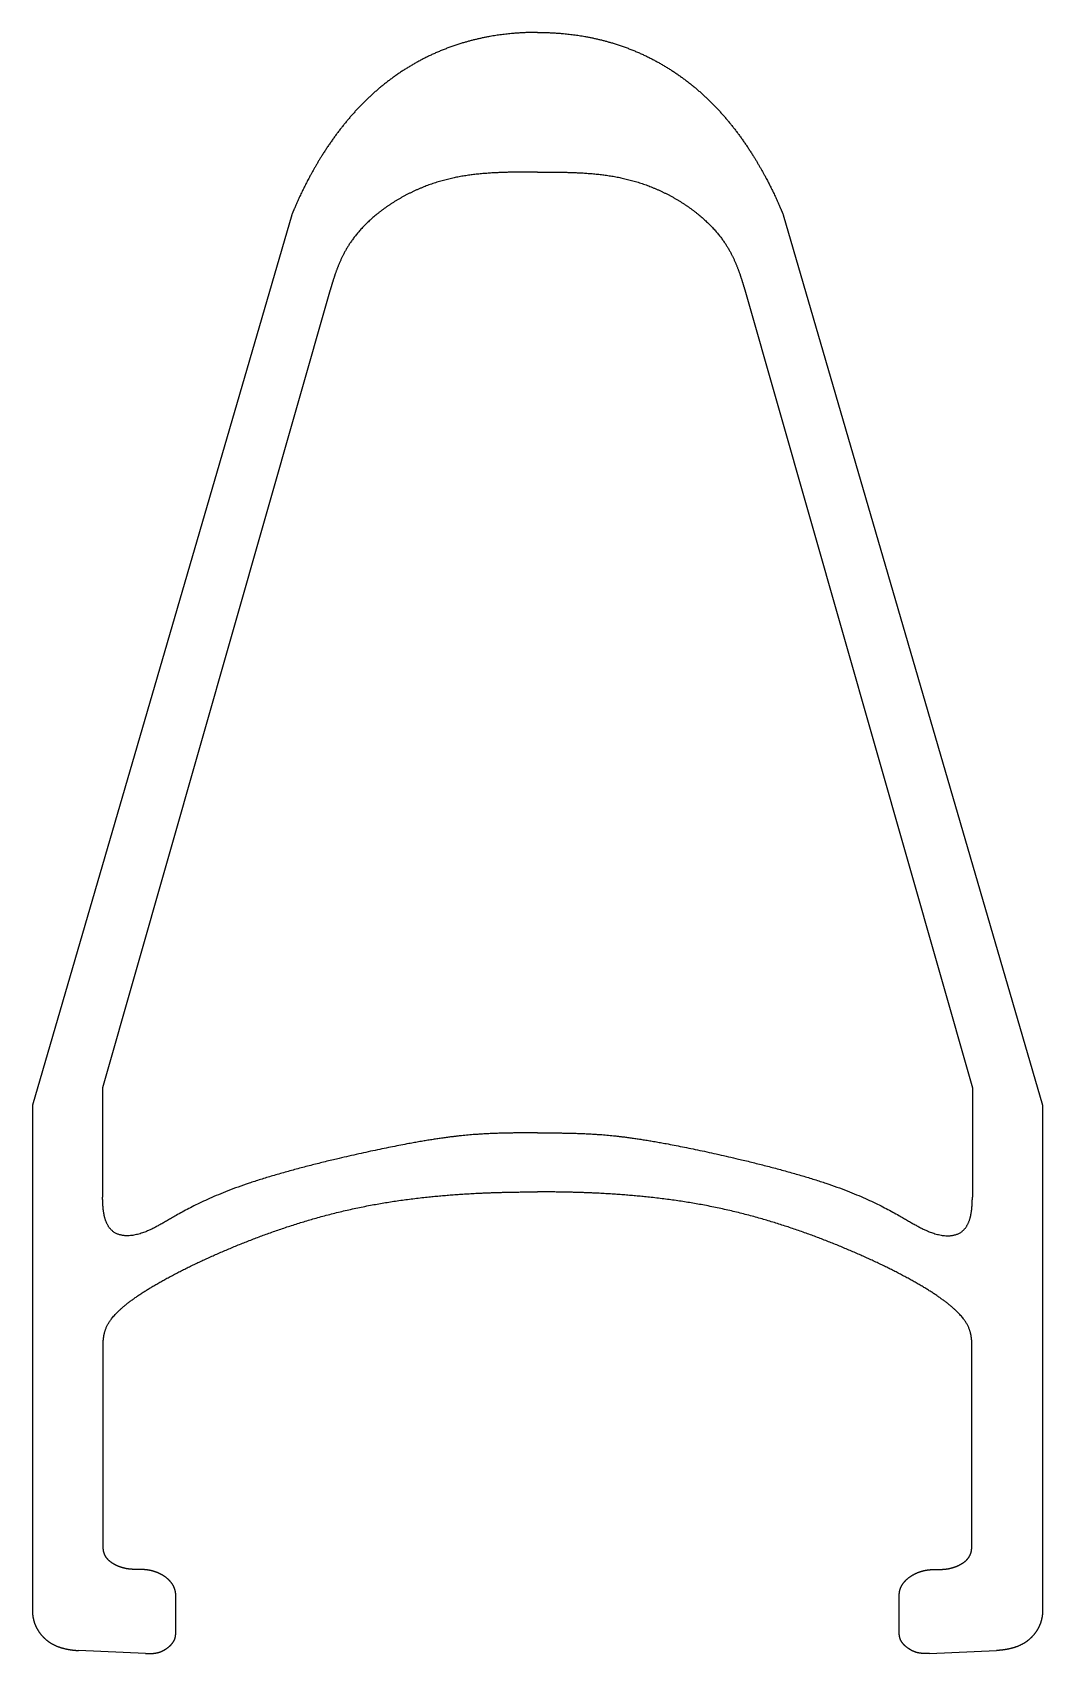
# Model space of a CAD drawing. Header units: millimetres. Extents: x -9.4 to 9.4, y -26.5 to 3.7.
import ezdxf

# ---------------------------------------------------------------- set-up
doc = ezdxf.new("R2010")
doc.units = ezdxf.units.MM
doc.layers.get('0').update_dxf_attribs({"linetype": 'CONTINUOUS'})

msp = doc.modelspace()

# ---------------------------------------------------------------- linework, layer by layer
for p, q in [((-4.579, 0.272), (-9.408, -16.313)), ((4.579, 0.272), (9.408, -16.313)), ((-3.861, -1.129), (-8.1, -15.995)), ((3.861, -1.129), (8.1, -15.995)), ((-8.1, -15.995), (-8.1, -18.031)), ((8.1, -15.995), (8.1, -18.031)), ((-9.408, -16.313), (-9.408, -25.731)), ((9.408, -16.313), (9.408, -25.731)), ((-8.091, -24.52), (-8.091, -20.884)), ((8.091, -24.52), (8.091, -20.884)), ((-6.738, -26.143), (-6.738, -25.431)), ((6.738, -26.143), (6.738, -25.431)), ((-7.3, -26.531), (-8.547, -26.475)), ((7.3, -26.531), (8.547, -26.475))]:
    msp.add_line(p, q)
for points in [[(0, 3.669), (-0.139, 3.669), (-0.412, 3.661), (-0.808, 3.622), (-1.308, 3.52), (-1.886, 3.315), (-2.415, 3.039), (-2.893, 2.699), (-3.321, 2.303), (-3.7, 1.857), (-4.035, 1.369), (-4.271, 0.947), (-4.432, 0.616), (-4.531, 0.388), (-4.579, 0.272)], [(0, 3.669), (0.139, 3.669), (0.412, 3.661), (0.808, 3.622), (1.308, 3.52), (1.886, 3.315), (2.415, 3.039), (2.893, 2.699), (3.321, 2.303), (3.7, 1.857), (4.035, 1.369), (4.271, 0.947), (4.432, 0.616), (4.531, 0.388), (4.579, 0.272)], [(0, 1.069), (-0.073, 1.069), (-0.218, 1.069), (-0.435, 1.067), (-0.721, 1.061), (-1.076, 1.039), (-1.43, 0.993), (-1.784, 0.914), (-2.134, 0.796), (-2.472, 0.638), (-2.788, 0.447), (-3.068, 0.231), (-3.303, 0.001), (-3.488, -0.234), (-3.624, -0.468), (-3.723, -0.696), (-3.784, -0.873), (-3.824, -1.002), (-3.849, -1.087), (-3.861, -1.129)], [(0, 1.069), (0.073, 1.069), (0.218, 1.069), (0.435, 1.067), (0.721, 1.061), (1.076, 1.039), (1.43, 0.993), (1.784, 0.914), (2.134, 0.796), (2.472, 0.638), (2.788, 0.447), (3.068, 0.231), (3.303, 0.001), (3.488, -0.234), (3.624, -0.468), (3.723, -0.696), (3.784, -0.873), (3.824, -1.002), (3.849, -1.087), (3.861, -1.129)], [(0, -16.831), (-0.137, -16.831), (-0.397, -16.832), (-0.75, -16.837), (-1.166, -16.854), (-1.702, -16.91), (-2.373, -17.02), (-3.247, -17.198), (-4.318, -17.448), (-5.388, -17.75), (-6.186, -18.065), (-6.732, -18.362), (-7.12, -18.608), (-7.464, -18.76), (-7.826, -18.78), (-8.039, -18.585), (-8.088, -18.336), (-8.098, -18.166), (-8.1, -18.072), (-8.1, -18.031)], [(0, -16.831), (0.137, -16.831), (0.397, -16.832), (0.75, -16.837), (1.166, -16.854), (1.702, -16.91), (2.373, -17.02), (3.247, -17.198), (4.318, -17.448), (5.388, -17.75), (6.186, -18.065), (6.732, -18.362), (7.12, -18.608), (7.464, -18.76), (7.826, -18.78), (8.039, -18.585), (8.088, -18.336), (8.098, -18.166), (8.1, -18.072), (8.1, -18.031)], [(-8.091, -20.884), (-8.091, -20.852), (-8.091, -20.788), (-8.091, -20.687), (-8.078, -20.542), (-7.988, -20.334), (-7.769, -20.096), (-7.41, -19.828), (-6.924, -19.542), (-6.344, -19.249), (-5.704, -18.965), (-5.033, -18.702), (-4.339, -18.47), (-3.616, -18.274), (-2.846, -18.12), (-2.007, -18.009), (-1.26, -17.955), (-0.651, -17.935), (-0.221, -17.931), (0, -17.931)], [(8.091, -20.884), (8.091, -20.852), (8.091, -20.788), (8.091, -20.687), (8.078, -20.542), (7.988, -20.334), (7.769, -20.096), (7.41, -19.828), (6.924, -19.542), (6.344, -19.249), (5.704, -18.965), (5.033, -18.702), (4.339, -18.47), (3.616, -18.274), (2.846, -18.12), (2.007, -18.009), (1.26, -17.955), (0.651, -17.935), (0.221, -17.931), (0, -17.931)], [(-6.738, -25.431), (-6.739, -25.416), (-6.742, -25.389), (-6.749, -25.348), (-6.766, -25.296), (-6.8, -25.235), (-6.845, -25.179), (-6.901, -25.127), (-6.966, -25.08), (-7.038, -25.04), (-7.114, -25.009), (-7.191, -24.986), (-7.267, -24.972), (-7.341, -24.966), (-7.414, -24.964), (-7.486, -24.965), (-7.559, -24.963), (-7.635, -24.956), (-7.713, -24.939), (-7.792, -24.914), (-7.867, -24.881), (-7.935, -24.84), (-7.991, -24.794), (-8.034, -24.745), (-8.063, -24.693), (-8.081, -24.638), (-8.088, -24.592), (-8.09, -24.557), (-8.091, -24.532), (-8.091, -24.52)], [(6.738, -25.431), (6.739, -25.416), (6.742, -25.389), (6.749, -25.348), (6.766, -25.296), (6.8, -25.235), (6.845, -25.179), (6.901, -25.127), (6.966, -25.08), (7.038, -25.04), (7.114, -25.009), (7.191, -24.986), (7.267, -24.972), (7.341, -24.966), (7.414, -24.964), (7.486, -24.965), (7.559, -24.963), (7.635, -24.956), (7.713, -24.939), (7.792, -24.914), (7.867, -24.881), (7.935, -24.84), (7.991, -24.794), (8.034, -24.745), (8.063, -24.693), (8.081, -24.638), (8.088, -24.592), (8.09, -24.557), (8.091, -24.532), (8.091, -24.52)], [(-9.408, -25.731), (-9.408, -25.755), (-9.406, -25.803), (-9.397, -25.872), (-9.375, -25.961), (-9.33, -26.063), (-9.27, -26.157), (-9.194, -26.242), (-9.104, -26.317), (-8.998, -26.379), (-8.872, -26.428), (-8.754, -26.455), (-8.655, -26.468), (-8.584, -26.473), (-8.547, -26.475)], [(9.408, -25.731), (9.408, -25.755), (9.406, -25.803), (9.397, -25.872), (9.375, -25.961), (9.33, -26.063), (9.27, -26.157), (9.194, -26.242), (9.104, -26.317), (8.998, -26.379), (8.872, -26.428), (8.754, -26.455), (8.655, -26.468), (8.584, -26.473), (8.547, -26.475)], [(-7.3, -26.531), (-7.273, -26.532), (-7.222, -26.533), (-7.155, -26.531), (-7.082, -26.52), (-7.011, -26.497), (-6.954, -26.468), (-6.903, -26.434), (-6.854, -26.397), (-6.809, -26.353), (-6.77, -26.3), (-6.748, -26.246), (-6.74, -26.198), (-6.738, -26.162), (-6.738, -26.143)], [(7.3, -26.531), (7.273, -26.532), (7.222, -26.533), (7.155, -26.531), (7.082, -26.52), (7.011, -26.497), (6.954, -26.468), (6.903, -26.434), (6.854, -26.397), (6.809, -26.353), (6.77, -26.3), (6.748, -26.246), (6.74, -26.198), (6.738, -26.162), (6.738, -26.143)]]:
    msp.add_open_spline(points, degree=5)

doc.saveas('drawing.dxf')
